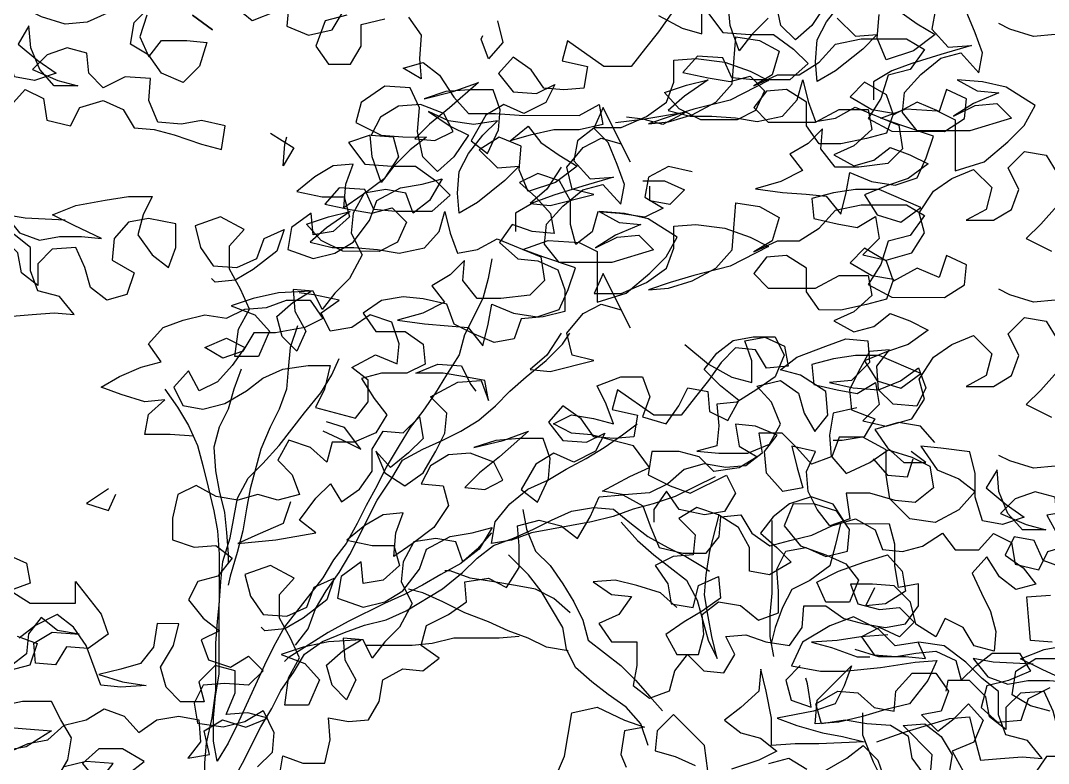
# Model space of a CAD drawing. Header units: inches. Extents: x 350994 to 353538, y 1581369 to 1583842.
# Drawn here: x 351256.581 to 351257.503, y 1583032.403 to 1583033.069 of the extents above; entities that cross this region are included whole.
import ezdxf

# ---------------------------------------------------------------- set-up
doc = ezdxf.new("R2010")
doc.units = ezdxf.units.IN
doc.header["$MEASUREMENT"] = 0
doc.linetypes.add('1', pattern=[0])
doc.layers.add('TREE', color=81, linetype='1')

# ---------------------------------------------------------------- blocks, each defined once
blk = doc.blocks.new('TREE_4')
at = {"color": 94}
for points in [[(316.2, 8564.4), (281.5, 8561.5), (243.9, 8573.1), (226.6, 8581.8)], [(-315.4, 8594.5), (-277.8, 8574.3), (-246, 8565.6), (-246, 8600.3)], [(-295.1, 8597.4), (-315.4, 8568.5), (-335.7, 8542.5), (-358.8, 8513.6), (-402.2, 8513.7), (-460, 8554.2), (-468.7, 8522.4), (-428.2, 8513.7), (-434, 8479), (-465.8, 8476.1), (-497.6, 8479), (-517.8, 8508), (-546.7, 8528.2), (-569.9, 8502.2), (-546.8, 8473.3), (-509.2, 8470.4), (-480.3, 8484.8), (-494.8, 8455.9), (-529.5, 8438.6), (-561.3, 8453.1), (-590.2, 8435.8), (-613.4, 8395.3), (-587.4, 8375), (-570, 8412.6), (-567.1, 8444.4), (-578.6, 8476.2), (-616.2, 8476.3), (-653.8, 8473.4), (-688.5, 8461.9), (-642.2, 8473.4), (-601.7, 8487.8), (-648, 8447.4), (-679.8, 8421.4), (-703, 8398.3), (-671.2, 8395.4), (-642.3, 8409.8), (-656.7, 8438.7), (-694.3, 8453.2), (-729, 8450.3), (-757.9, 8433), (-772.4, 8404.1), (-737.7, 8401.2), (-729, 8369.4), (-752.2, 8334.7), (-786.9, 8308.7), (-815.9, 8288.5), (-812.9, 8326.1), (-801.3, 8357.9), (-833.1, 8355), (-862.1, 8337.7), (-891, 8314.6), (-850.5, 8305.9), (-815.8, 8305.9), (-807.2, 8274.1), (-833.2, 8250.9), (-865, 8245.2), (-867.9, 8279.9), (-899.7, 8256.8), (-905.5, 8222.1), (-865.1, 8207.6), (-830.4, 8216.2), (-801.4, 8233.6), (-775.4, 8268.2), (-763.8, 8300), (-726.2, 8320.2), (-691.5, 8326), (-659.7, 8334.6), (-680, 8300), (-706, 8279.7), (-717.5, 8311.6), (-749.3, 8317.4), (-784, 8311.6), (-801.4, 8279.8), (-804.3, 8248), (-787, 8213.3), (-807.3, 8175.7), (-830.4, 8152.6), (-850.7, 8126.6), (-865.1, 8155.6), (-896.9, 8158.5), (-894.1, 8123.8), (-876.8, 8092), (-891.2, 8060.2), (-914.3, 8083.3), (-923, 8115.1), (-896.9, 8138.2), (-868, 8155.6), (-920.1, 8152.7), (-960.6, 8144.1), (-995.3, 8132.5), (-957.7, 8118.1), (-934.6, 8092), (-952, 8051.6), (-989.5, 8051.6), (-983.7, 8095), (-966.3, 8126.7), (-980.8, 8158.6), (-998.1, 8190.4), (-998.1, 8228), (-974.9, 8254), (-1012.5, 8274.2), (-1053, 8259.8), (-1044.3, 8225.1), (-1024.1, 8196.2), (-986.5, 8193.3), (-954.7, 8207.7), (-943.1, 8239.5), (-911.3, 8253.9), (-922.9, 8219.2), (-960.5, 8190.3), (-989.4, 8173), (-1021.2, 8170.2), (-1027, 8175.9)], [(-470, 8353), (-493.2, 8318.3), (-519.3, 8295.2), (-487.5, 8292.3), (-418, 8309.5), (-452.7, 8318.2), (-461.4, 8352.9), (-435.3, 8384.7), (-406.4, 8399.2), (-374.6, 8390.5), (-360.2, 8361.5), (-403.5, 8448.3), (-417.9, 8416.5), (-374.6, 8416.5), (-334.1, 8433.8), (-302.3, 8456.9), (-290.7, 8488.7), (-290.6, 8523.4), (-255.9, 8526.2), (-209.7, 8520.4), (-169.2, 8505.9), (-140.3, 8491.4), (-201.1, 8459.7), (-258.9, 8445.3), (-296.5, 8433.8), (-331.2, 8422.2), (-299.4, 8425.1), (-261.8, 8436.6), (-224.2, 8456.8), (-198.1, 8485.7), (-195.2, 8520.4), (-192.3, 8560.9), (-154.7, 8555.1), (-122.9, 8537.7), (-134.5, 8500.1), (-163.5, 8482.8), (-125.8, 8500.1), (-91.2, 8500.1), (-59.3, 8520.3), (-33.3, 8549.2), (7.2, 8557.8), (79.5, 8557.7), (108.4, 8540.4), (85.2, 8508.6), (50.5, 8499.9), (38.9, 8462.4), (18.7, 8430.6), (56.2, 8410.3), (140.1, 8410.2), (171.9, 8430.4), (174.8, 8462.2), (143, 8476.7), (131.4, 8442), (96.7, 8456.5), (59.1, 8436.3), (47.6, 8468.1), (12.9, 8488.4), (-10.2, 8465.3), (24.4, 8445), (59.1, 8439.2), (47.5, 8407.4), (15.7, 8398.8), (-24.8, 8390.1), (-59.4, 8390.2), (-79.7, 8419.1), (-79.6, 8456.7), (-111.4, 8477), (-143.2, 8474.1), (-163.5, 8448.1), (-140.4, 8424.9), (-65.2, 8424.9), (-27.6, 8445.1), (18.7, 8445), (24.4, 8413.2), (-4.5, 8387.2), (-36.3, 8372.8), (-4.5, 8355.4), (27.3, 8364.1), (53.3, 8384.3), (85.1, 8372.7), (114, 8358.2), (82.2, 8335.1), (47.5, 8323.6), (12.8, 8309.1), (33, 8277.3), (70.5, 8265.7), (102.4, 8288.8), (35.9, 8317.8), (-1.7, 8317.8), (-36.4, 8312.1), (-71.1, 8303.4), (-68.2, 8271.6), (-30.7, 8262.9), (1.1, 8257.1), (30.1, 8274.4), (35.8, 8239.7), (9.8, 8213.7), (47.4, 8205), (87.8, 8216.6), (108.1, 8248.3), (99.5, 8280.2), (122.6, 8314.8), (151.6, 8335), (186.3, 8349.5), (215.2, 8320.5), (206.5, 8285.8), (174.6, 8268.5), (218, 8268.5), (246.9, 8285.8), (258.5, 8317.6), (241.2, 8352.3), (267.3, 8378.3), (301.9, 8372.5), (319.3, 8343.6)], [(319.2, 8291.5), (293.2, 8262.6), (270, 8239.5), (310.5, 8219.2)], [(316.2, 8141.2), (281.5, 8138.3), (243.9, 8149.9), (226.6, 8158.6)], [(-261.6, 8345.6), (-299.2, 8354.3), (-331, 8337), (-336.9, 8305.2), (-308, 8287.8), (-336.9, 8273.4), (-377.4, 8279.2), (-412, 8282.1), (-420.7, 8250.3), (-446.8, 8230.1), (-455.4, 8261.9), (-455.4, 8299.5), (-472.7, 8331.3), (-507.4, 8342.9), (-536.3, 8328.5), (-510.3, 8305.3), (-487.2, 8279.3), (-481.5, 8247.5), (-516.2, 8250.4), (-548, 8262), (-568.2, 8233.1), (-539.3, 8207.1), (-507.5, 8204.1), (-475.7, 8189.7), (-464.2, 8157.8), (-464.2, 8123.2), (-498.9, 8114.5), (-533.6, 8111.7), (-545.2, 8079.9), (-577, 8074.1), (-611.7, 8088.6), (-640.6, 8103.1), (-652.2, 8134.9), (-689.7, 8143.6), (-721.5, 8146.5), (-756.2, 8140.8), (-785.2, 8120.6), (-765, 8091.6), (-718.7, 8091.6), (-689.8, 8071.3), (-686.9, 8039.5), (-715.9, 8025.1), (-756.3, 8025.1), (-788.2, 8016.5), (-767.9, 7984.6), (-747.7, 7958.6), (-765.1, 7929.7), (-799.8, 7915.3), (-834.5, 7915.3), (-843.2, 7883.5), (-869.2, 7906.7), (-903.9, 7918.3), (-921.3, 7886.5), (-898.2, 7863.3), (-886.6, 7831.5), (-921.3, 7822.9), (-953.1, 7831.6), (-984.9, 7822.9), (-1019.6, 7828.7), (-1051.4, 7846.1), (-1080.3, 7831.7), (-1089.1, 7794.1), (-1089.1, 7759.4), (-1054.4, 7747.8), (-1019.7, 7750.7), (-993.7, 7730.4), (-1016.9, 7701.5), (-1048.7, 7692.9), (-1063.2, 7664), (-1040, 7635), (-1014, 7614.8), (-1043, 7600.4), (-1031.4, 7568.5), (-996.8, 7556.9), (-967.8, 7574.3), (-944.7, 7551.1), (-967.9, 7528), (-1005.4, 7530.9), (-1040.1, 7528.1), (-1054.6, 7499.2), (-1048.9, 7467.4), (-1008.4, 7461.5), (-973.7, 7470.2), (-944.8, 7487.5), (-927.5, 7452.8), (-930.4, 7421), (-953.5, 7397.9)], [(-918.8, 7383.4), (-913, 7415.2), (-881.2, 7403.6), (-846.5, 7403.6), (-837.8, 7441.1), (-840.7, 7475.8), (-808.9, 7470), (-777.1, 7472.9), (-759.7, 7501.8), (-753.9, 7536.5), (-722.1, 7553.8), (-690.3, 7550.9), (-664.2, 7571.1), (-693.1, 7591.4), (-684.4, 7623.2), (-649.7, 7640.5), (-620.8, 7660.7), (-623.6, 7692.5), (-586.1, 7698.2), (-557.2, 7683.8), (-536.9, 7715.5), (-536.9, 7750.2), (-539.7, 7782), (-505, 7790.7), (-470.3, 7782), (-444.3, 7761.7), (-424.1, 7796.4), (-409.6, 7828.2), (-372, 7831), (-340.2, 7813.7), (-328.7, 7781.9), (-314.2, 7747.1), (-276.7, 7738.4), (-239.1, 7738.4), (-218.8, 7764.4), (-215.9, 7796.2), (-184.1, 7799.1), (-166.8, 7770.1), (-137.9, 7749.9), (-106, 7758.5), (-71.3, 7767.2), (-39.5, 7781.6), (-1.9, 7793.1), (29.9, 7775.7), (41.4, 7743.9), (73.2, 7741), (105, 7749.7), (136.8, 7769.9), (157, 7743.8), (194.6, 7743.8), (217.8, 7769.8), (246.7, 7755.3), (252.4, 7720.6), (290, 7711.9), (304.5, 7740.8), (342.1, 7752.3), (373.9, 7737.8), (391.2, 7708.9), (423, 7706), (454.8, 7697.3), (498.2, 7682.8), (530, 7674.1), (535.8, 7711.7), (498.2, 7720.4), (466.4, 7714.6), (428.8, 7717.6), (414.4, 7752.3), (417.3, 7787), (376.8, 7789.9), (342.1, 7772.6), (319, 7795.7), (316.1, 7827.5), (284.4, 7836.2), (252.5, 7824.7), (229.4, 7801.6), (269.8, 7784.2), (301.6, 7775.5), (264.1, 7775.5), (240.9, 7801.6), (226.5, 7836.3), (223.7, 7871), (206.3, 7842.1), (238.1, 7816), (267, 7795.8), (232.3, 7784.2), (200.5, 7790), (188.9, 7827.6), (189, 7865.2), (180.3, 7899.9), (134.1, 7905.8), (102.3, 7908.7), (128.3, 7871.1), (162.9, 7856.6), (188.9, 7836.3), (162.9, 7807.4), (125.3, 7787.2), (84.8, 7793), (53, 7824.9), (47.3, 7862.5), (47.3, 7902.9), (9.8, 7923.2), (-27.8, 7923.3), (-39.4, 7891.5), (-16.3, 7865.4), (21.3, 7882.7), (50.2, 7902.9), (87.8, 7891.3), (116.7, 7876.9), (122.4, 7842.2), (93.5, 7819.1), (61.7, 7822), (21.2, 7833.6), (-16.3, 7833.6), (-10.6, 7793.1), (-42.4, 7781.6), (-62.6, 7807.6), (-77.1, 7836.6), (-79.9, 7868.4), (-65.4, 7900.2), (-103, 7908.9), (-94.4, 7874.2), (-85.7, 7842.3), (-117.5, 7836.6), (-143.5, 7865.5), (-146.4, 7900.2), (-126.1, 7926.2), (-160.8, 7940.7), (-192.6, 7943.6), (-186.9, 7908.9), (-158, 7891.6), (-186.9, 7874.2), (-227.4, 7868.5), (-250.5, 7891.7), (-282.3, 7900.4), (-325.7, 7900.4), (-331.5, 7862.8), (-296.8, 7845.4), (-265, 7833.8), (-207.1, 7862.7), (-192.7, 7833.8), (-210.1, 7804.9), (-241.9, 7799.1), (-282.4, 7807.8), (-302.6, 7836.8), (-322.8, 7807.9), (-322.9, 7787.6)], [(-470, 8088.5), (-493.2, 8053.8), (-519.3, 8030.7), (-487.5, 8027.8), (-418, 8045), (-452.7, 8053.8), (-461.4, 8088.5), (-435.3, 8120.2), (-406.4, 8134.7), (-374.6, 8126), (-360.2, 8097), (-403.5, 8183.8), (-417.9, 8152), (-374.6, 8152), (-334.1, 8169.3), (-302.3, 8192.4), (-290.7, 8224.2), (-290.6, 8258.9), (-255.9, 8261.7), (-209.7, 8255.9), (-169.2, 8241.4), (-140.3, 8226.9), (-201.1, 8195.2), (-258.9, 8180.8), (-296.5, 8169.3), (-331.2, 8157.7), (-299.4, 8160.6), (-261.8, 8172.1), (-224.2, 8192.3), (-198.1, 8221.2), (-195.2, 8255.9), (-192.3, 8296.4), (-154.7, 8290.6), (-122.9, 8273.2), (-134.5, 8235.6), (-163.5, 8218.3), (-125.8, 8235.6), (-91.2, 8235.6), (-59.3, 8255.8), (-33.3, 8284.7), (7.2, 8293.3), (79.5, 8293.2), (108.4, 8275.9), (85.2, 8244.1), (50.5, 8235.4), (38.9, 8197.9), (18.7, 8166.1), (56.2, 8145.8), (140.1, 8145.7), (171.9, 8165.9), (174.8, 8197.7), (143, 8212.2), (131.4, 8177.5), (96.7, 8192), (59.1, 8171.8), (47.6, 8203.6), (12.9, 8223.9), (-10.2, 8200.8), (24.4, 8180.5), (59.1, 8174.7), (47.5, 8142.9), (15.7, 8134.3), (-24.8, 8125.6), (-59.4, 8125.7), (-79.7, 8154.6), (-79.6, 8192.2), (-111.4, 8212.5), (-143.2, 8209.6), (-163.5, 8183.6), (-140.4, 8160.4), (-65.2, 8160.4), (-27.6, 8180.6), (18.7, 8180.5), (24.4, 8148.7), (-4.5, 8122.7), (-36.3, 8108.3), (-4.5, 8090.9), (27.3, 8099.6), (53.3, 8119.8), (85.1, 8108.2), (114, 8093.7), (82.2, 8070.6), (47.5, 8059.1), (12.8, 8044.7), (33, 8012.8), (70.5, 8001.2), (102.4, 8024.3), (35.9, 8053.3), (-1.7, 8053.3), (-36.4, 8047.6), (-71.1, 8038.9), (-68.2, 8007.1), (-30.7, 7998.4), (1.1, 7992.6), (30.1, 8009.9), (35.8, 7975.2), (9.8, 7949.2), (47.4, 7940.5), (87.8, 7952.1), (108.1, 7983.8), (99.5, 8015.7), (122.6, 8050.3), (151.6, 8070.5), (186.3, 8085), (215.2, 8056), (206.5, 8021.3), (174.6, 8004), (218, 8004), (246.9, 8021.3), (258.5, 8053.1), (241.2, 8087.8), (267.3, 8113.8), (301.9, 8108), (319.3, 8079.1)], [(616.9, 7893.7), (579.3, 7879.3), (550.4, 7902.5)], [(483.9, 7888.1), (515.7, 7864.9), (483.9, 7888.1)], [(411.6, 7888.2), (400, 7853.5), (414.4, 7821.7), (434.7, 7847.7), (475.2, 7847.6), (507, 7844.7), (495.4, 7807.1), (469.3, 7781.1), (434.7, 7795.6), (414.4, 7824.5), (385.6, 7841.9), (391.4, 7876.6), (426.1, 7911.3)], [(319.2, 8027), (293.2, 7998.1), (270, 7975), (310.5, 7954.7)], [(348, 7891.1), (316.2, 7876.7), (281.5, 7873.8), (243.9, 7885.4), (226.6, 7894.1)], [(1608.7, 7894.8), (1637.6, 7874.5), (1666.5, 7857.2), (1631.8, 7831.2), (1588.4, 7816.8), (1574, 7851.5), (1576.9, 7889.1)], [(1510.4, 7883.3), (1539.3, 7854.4), (1574, 7857.3), (1550.9, 7834.1), (1507.5, 7799.5), (1478.5, 7782.2), (1475.7, 7814), (1478.6, 7848.7), (1493.1, 7877.6), (1516.2, 7906.5)], [(1493.1, 7906.5), (1469.9, 7871.8), (1443.9, 7848.7), (1420.8, 7871.8), (1412.2, 7912.3)], [(1400.6, 7883.4), (1374.5, 7857.4), (1354.3, 7831.4), (1339.8, 7871.9), (1337, 7906.6)], [(1302.3, 7895.1), (1328.3, 7860.4), (1371.6, 7857.4), (1409.2, 7857.4), (1441, 7834.2), (1464.1, 7811.1), (1435.2, 7785.1), (1377.3, 7785.1), (1342.6, 7788.1), (1328.2, 7819.9), (1287.7, 7822.8), (1264.6, 7796.8), (1305.1, 7788.1), (1339.8, 7782.3), (1371.6, 7790.9), (1394.7, 7767.8), (1380.2, 7736), (1351.3, 7721.6), (1293.4, 7721.6), (1258.8, 7739), (1235.6, 7765), (1270.4, 7776.6), (1305.1, 7785.2), (1267.4, 7759.2), (1241.4, 7736.1), (1276.1, 7727.4), (1310.8, 7727.4), (1348.4, 7724.5), (1383.1, 7718.6), (1423.5, 7727.3), (1446.7, 7753.3), (1455.4, 7785.1), (1464, 7750.4), (1475.6, 7718.6), (1507.4, 7724.3), (1539.2, 7741.6), (1608.6, 7712.7), (1614.3, 7675.1), (1591.2, 7652), (1544.9, 7646.2), (1507.3, 7646.2), (1484.2, 7675.2), (1487.1, 7707), (1464, 7683.9), (1435.1, 7666.6), (1455.3, 7640.5), (1420.6, 7623.2), (1380.1, 7611.7), (1423.4, 7605.8), (1461, 7602.9), (1492.8, 7600), (1515.9, 7571.1), (1524.6, 7605.8), (1530.4, 7637.6), (1565.1, 7623.1), (1602.7, 7617.2), (1637.4, 7628.8), (1651.9, 7660.6), (1663.5, 7695.3), (1611.5, 7712.7), (1579.7, 7724.2), (1620.2, 7738.7), (1669.3, 7735.7), (1698.2, 7721.2), (1698.1, 7640.3), (1744.4, 7654.7), (1782, 7686.5), (1808.1, 7712.5), (1825.5, 7744.3), (1779.2, 7773.2), (1741.6, 7781.9), (1701.2, 7784.9), (1733, 7767.5), (1767.6, 7764.6), (1727.2, 7747.2), (1695.3, 7727), (1730, 7744.3), (1764.7, 7747.2), (1787.8, 7724.1), (1721.3, 7703.9), (1637.5, 7704), (1614.4, 7732.9), (1617.3, 7764.7), (1643.3, 7793.6), (1675.2, 7819.6), (1707, 7828.2), (1735.9, 7796.4), (1741.7, 7828.2), (1730.1, 7860), (1715.7, 7894.7)], [(1666.6, 7897.6), (1660.8, 7865.8), (1686.8, 7836.9), (1724.3, 7839.8), (1675.2, 7825.4), (1628.9, 7810.9), (1597.1, 7799.4), (1568.2, 7782.1), (1568.1, 7753.2)], [(-273.5, 8070.9), (-235.9, 8039.1), (-198.3, 8018.8), (-166.5, 8010.1), (-166.5, 8044.8), (-178, 8076.6), (-146.2, 8082.4), (-114.4, 8067.9), (-108.7, 8036.1), (-143.4, 8033.2), (-160.7, 8062.2), (-192.5, 8065.1), (-215.7, 8042), (-235.9, 8013.1), (-256.2, 7987.1), (-279.3, 7958.2), (-322.7, 7958.2), (-380.5, 7998.7), (-389.2, 7967), (-348.7, 7958.2), (-354.5, 7923.6), (-386.4, 7920.7), (-418.2, 7923.6), (-438.4, 7952.5), (-467.3, 7972.8), (-490.4, 7946.8), (-467.3, 7917.9), (-429.7, 7914.9), (-400.8, 7929.4), (-415.3, 7900.5), (-450, 7883.2), (-481.8, 7897.6), (-510.7, 7880.3), (-533.9, 7839.9), (-507.9, 7819.6), (-490.5, 7857.2), (-487.6, 7889), (-499.1, 7920.8), (-536.7, 7920.8), (-574.3, 7918), (-609, 7906.4), (-562.7, 7918), (-522.2, 7932.4), (-568.5, 7891.9), (-600.4, 7866), (-623.5, 7842.8), (-591.7, 7839.9), (-562.8, 7854.4), (-577.2, 7883.3), (-614.8, 7897.8), (-649.5, 7894.9), (-678.4, 7877.6), (-692.9, 7848.7), (-658.2, 7845.8), (-649.6, 7814), (-672.7, 7779.3), (-707.4, 7753.3), (-736.4, 7733.1), (-733.4, 7770.7), (-721.9, 7802.5), (-753.7, 7799.6), (-782.6, 7782.3), (-811.5, 7759.2), (-771.1, 7750.5), (-736.4, 7750.4), (-727.7, 7718.6), (-753.8, 7695.5), (-785.6, 7689.8), (-788.4, 7724.4), (-820.3, 7701.3), (-826.1, 7666.7), (-785.6, 7652.2), (-750.9, 7660.8), (-722, 7678.1), (-695.9, 7712.8), (-684.3, 7744.6), (-646.7, 7764.8), (-612, 7770.5), (-580.2, 7779.2), (-600.5, 7744.5), (-626.5, 7724.3), (-638, 7756.1), (-669.8, 7761.9), (-704.5, 7756.2), (-721.9, 7724.4), (-724.8, 7692.6), (-707.5, 7657.9), (-727.8, 7620.3), (-751, 7597.2), (-771.2, 7571.2), (-785.6, 7600.1), (-817.4, 7603), (-814.6, 7568.3), (-797.3, 7536.5), (-811.8, 7504.7), (-834.9, 7527.9), (-843.5, 7559.7), (-817.5, 7582.8), (-788.5, 7600.1), (-840.6, 7597.3), (-881.1, 7588.6), (-915.8, 7577.1), (-878.2, 7562.6), (-855.1, 7536.6), (-872.5, 7496.1), (-910.1, 7496.1), (-904.2, 7539.5), (-886.9, 7571.3), (-901.3, 7603.1), (-918.6, 7634.9), (-918.6, 7672.5), (-895.4, 7698.5), (-933, 7718.8), (-973.5, 7704.4), (-964.8, 7669.7), (-944.6, 7640.7), (-907, 7637.8), (-875.2, 7652.2), (-863.6, 7684), (-831.8, 7698.5), (-843.4, 7663.8), (-881, 7634.9), (-910, 7617.6), (-941.8, 7614.7), (-947.5, 7620.5)], [(-901.1, 7820), (-912.7, 7785.3), (-953.2, 7768), (-985, 7753.5), (-924.3, 7759.3), (-860.7, 7770.8), (-886.7, 7791), (-860.6, 7825.7), (-837.5, 7848.8), (-820.1, 7819.9), (-791.2, 7840.1), (-770.9, 7869), (-770.9, 7903.7), (-753.5, 7932.6), (-721.7, 7929.7), (-695.7, 7955.7), (-689.9, 7921), (-713.1, 7897.9), (-742, 7874.8), (-765.1, 7900.8), (-750.7, 7866.1), (-718.9, 7845.8), (-690, 7866), (-669.7, 7900.7), (-655.2, 7929.6), (-652.3, 7961.4), (-678.3, 7987.5), (-634.9, 8010.5), (-597.3, 8013.4), (-585.8, 7981.6), (-591.6, 8013.4), (-623.4, 8019.2), (-658, 8025), (-701.4, 8025.1), (-666.7, 8039.5), (-629.1, 8036.6), (-614.7, 8007.6), (-606, 7996.1)], [(637.2, 7905.3), (634.2, 7870.6), (668.9, 7856.1), (706.5, 7864.8), (723.9, 7893.7)], [(729.7, 7887.9), (695, 7879.2), (680.5, 7838.8), (700.7, 7809.8), (735.4, 7809.8), (752.7, 7838.7), (752.8, 7873.4), (790.4, 7882)], [(828, 7884.9), (848.2, 7856), (845.2, 7818.4), (848.1, 7786.6), (819.2, 7803.9), (851, 7812.6), (877, 7792.3), (900.1, 7757.6), (923.2, 7731.6), (966.6, 7731.5), (1004.2, 7728.6), (1099.6, 7728.5), (1131.4, 7745.8), (1137.2, 7714), (1099.6, 7705.4), (1059.1, 7705.4), (1021.5, 7696.8), (989.7, 7688.1), (1018.6, 7711.2), (1038.8, 7685.2), (1067.7, 7664.9), (1096.6, 7647.5), (1061.9, 7621.6), (1018.5, 7607.1), (1004.1, 7641.9), (1007, 7679.4), (972.3, 7693.9), (940.5, 7673.7), (969.4, 7644.8), (1004.1, 7647.6), (981, 7624.5), (937.6, 7589.9), (908.6, 7572.5), (905.8, 7604.4), (908.7, 7639), (923.2, 7667.9), (946.3, 7696.8), (969.5, 7719.9), (931.9, 7714.2), (891.4, 7720), (859.6, 7734.5), (894.3, 7711.3), (923.2, 7696.9), (900, 7662.2), (874, 7639.1), (850.9, 7662.2), (842.2, 7702.7), (845.2, 7740.3), (830.7, 7772.1), (790.3, 7775), (752.7, 7749.1), (744, 7717.3), (784.4, 7697), (819.1, 7694.1), (856.7, 7694), (830.7, 7673.8), (804.6, 7647.8), (784.3, 7621.8), (769.9, 7662.3), (767.1, 7697), (732.4, 7685.5), (758.4, 7650.8), (801.7, 7647.8), (839.3, 7647.8), (871.1, 7624.6), (894.2, 7601.5), (865.3, 7575.5), (807.4, 7575.5), (772.7, 7578.5), (758.3, 7610.3), (717.8, 7613.2), (694.7, 7587.2), (735.2, 7578.5), (769.8, 7572.7), (801.7, 7581.3), (824.8, 7558.2), (810.3, 7526.4), (781.4, 7511.9), (723.5, 7512), (688.9, 7529.4), (665.7, 7555.4), (700.5, 7567), (735.2, 7575.6), (697.5, 7549.6), (671.5, 7526.5), (706.2, 7517.8), (740.9, 7517.8), (778.5, 7514.8), (813.2, 7509), (853.6, 7517.7), (876.8, 7543.7), (885.5, 7575.5), (894.1, 7540.8), (905.7, 7508.9), (937.5, 7514.7), (969.3, 7532), (1038.7, 7503), (1044.4, 7465.4), (1021.3, 7442.3), (975, 7436.6), (937.4, 7436.6), (914.3, 7465.6), (917.2, 7497.4), (894.1, 7474.3), (865.2, 7456.9), (885.4, 7430.9), (850.7, 7413.6), (810.2, 7402.1), (853.5, 7396.2), (891.1, 7393.3), (922.9, 7390.4), (946, 7361.4), (954.7, 7396.1), (960.5, 7427.9), (995.2, 7413.4), (1032.8, 7407.6), (1067.5, 7419.2), (1082, 7451), (1093.6, 7485.6), (1041.6, 7503), (1009.8, 7514.6), (1050.3, 7529), (1099.4, 7526.1), (1128.3, 7511.6), (1128.2, 7430.7), (1174.5, 7445.1), (1212.1, 7476.9), (1238.2, 7502.9), (1255.6, 7534.6), (1209.3, 7563.6), (1171.7, 7572.3), (1131.3, 7575.2), (1163.1, 7557.9), (1197.7, 7554.9), (1157.3, 7537.6), (1125.4, 7517.4), (1160.1, 7534.7), (1194.8, 7537.6), (1217.9, 7514.4), (1151.4, 7494.3), (1067.6, 7494.3), (1044.5, 7523.3), (1047.4, 7555.1), (1073.4, 7584), (1105.3, 7610), (1137.1, 7618.6), (1166, 7586.8), (1171.8, 7618.6), (1160.2, 7650.4), (1145.8, 7685.1), (1122.7, 7708.2), (1096.7, 7688), (1090.9, 7656.2), (1116.9, 7627.3), (1154.4, 7630.1), (1105.3, 7615.7), (1059, 7601.3), (1027.2, 7589.8), (998.3, 7572.5), (998.2, 7543.6)], [(969.6, 7879), (978.3, 7844.3), (955.1, 7818.3), (943.6, 7850.1), (946.5, 7855.9)], [(-531, 7808.1), (-525.3, 7776.3), (-510.8, 7741.5), (-487.7, 7718.4), (-467.5, 7689.5), (-450.2, 7660.5), (-435.8, 7631.6), (-427.1, 7599.8), (-375.1, 7559.3), (-352, 7536.1), (-328.9, 7510.1), (-308.7, 7486.9)], [(-374.9, 7787.7), (-348.9, 7758.7), (-322.9, 7735.6), (-270.9, 7695.1), (-253.6, 7663.2), (-236.3, 7599.6), (-221.9, 7570.7), (-230.5, 7605.4), (-236.3, 7637.2), (-242, 7671.9), (-239.1, 7703.7), (-233.3, 7741.3), (-218.8, 7799.1)], [(-134.9, 7790.4), (-135, 7674.7), (-138, 7640), (-138, 7605.3), (-132.2, 7573.5)], [(-25.1, 7787.4), (-33.8, 7749.8), (-42.5, 7718), (-74.3, 7694.9), (-103.2, 7680.5), (-117.7, 7651.6), (-129.3, 7619.8), (-135.1, 7596.6)], [(-331.9, 7432), (-343.4, 7466.7), (-366.5, 7492.8), (-395.4, 7513), (-421.4, 7533.3), (-447.4, 7556.4), (-461.8, 7585.4), (-467.6, 7620.1), (-502.2, 7677.9), (-522.4, 7704), (-554.2, 7735.8)], [(1157.4, 7716.9), (1200.8, 7722.6), (1270.2, 7734.1), (1232.6, 7713.9), (1200.8, 7722.6), (1174.8, 7725.5)], [(-456, 7643.2), (-482, 7666.3), (-510.9, 7680.8), (-542.7, 7686.6), (-577.4, 7692.5), (-615, 7698.3), (-646.8, 7709.9), (-655.4, 7709.9)], [(608.1, 7700), (645.6, 7676.9), (628.2, 7648), (631.2, 7682.7), (634.1, 7694.2)], [(-458.9, 7582.5), (-493.6, 7588.3), (-522.5, 7602.8), (-554.3, 7614.4), (-586.1, 7628.9), (-623.7, 7643.3), (-658.4, 7660.7), (-690.2, 7675.2), (-713.3, 7681)], [(-1160, 7386), (-1133.9, 7406.3), (-1168.6, 7426.5), (-1206.2, 7426.6), (-1232.2, 7403.5), (-1206.2, 7371.6)], [(-1203.3, 7377.4), (-1183.1, 7403.4), (-1226.4, 7406.3), (-1261.1, 7397.7)], [(-1275.6, 7374.6), (-1255.4, 7409.3), (-1249.5, 7443.9), (-1266.9, 7472.9), (-1281.3, 7501.8), (-1327.6, 7501.8), (-1370.9, 7493.2)], [(-1359.4, 7461.4), (-1321.8, 7458.5), (-1281.3, 7455.5), (-1321.8, 7429.6), (-1353.6, 7423.8)], [(-1350.8, 7420.9), (-1318.9, 7435.3), (-1287.1, 7441.1), (-1261.1, 7464.2), (-1226.4, 7472.8), (-1197.5, 7490.2), (-1165.7, 7478.6), (-1142.6, 7452.5), (-1113.6, 7472.7), (-1078.9, 7478.5), (-1047.1, 7472.7), (-1044.3, 7438), (-1064.5, 7412), (-1029.8, 7417.7), (-1038.5, 7455.3), (-1009.5, 7472.6), (-972, 7461), (-937.3, 7475.5), (-969, 7484.2), (-1003.7, 7481.3), (-989.3, 7516), (-989.2, 7550.7), (-1021, 7559.4), (-1047.1, 7533.4), (-1038.4, 7501.6), (-1076, 7501.6), (-1099.1, 7524.8), (-1107.8, 7556.6), (-1087.5, 7591.3), (-1078.8, 7625.9), (-1113.5, 7626), (-1119.3, 7588.4), (-1139.6, 7562.4), (-1171.4, 7553.7), (-1206.1, 7545.1), (-1168.5, 7533.5), (-1130.9, 7527.7), (-1171.4, 7524.8), (-1203.2, 7527.8), (-1226.3, 7591.4), (-1246.5, 7620.3), (-1272.5, 7640.6), (-1307.2, 7623.3), (-1333.2, 7603)], [(-1336.1, 7605.9), (-1304.3, 7594.3), (-1315.9, 7559.7), (-1350.6, 7551)], [(32.4, 7437.5), (72.9, 7451.9), (148.1, 7474.9), (179.9, 7477.8), (188.6, 7440.2), (197.2, 7408.4), (229, 7411.3), (263.7, 7414.1), (295.5, 7411.2), (272.4, 7440.1), (237.7, 7448.8), (226.2, 7480.7), (226.2, 7518.2), (200.2, 7538.5), (174.2, 7564.5), (139.6, 7590.6), (99.1, 7596.4), (61.5, 7590.7), (35.5, 7616.7), (-5, 7637), (-42.6, 7622.6), (-86, 7596.6), (-103.3, 7559), (-57.1, 7550.3), (-19.5, 7550.3), (38.3, 7556), (93.3, 7564.6), (128, 7567.5), (113.5, 7535.7), (84.5, 7498.1), (46.9, 7489.5), (9.3, 7478), (-28.2, 7469.3), (-65.8, 7466.5), (-62.9, 7504), (-7.9, 7558.9), (-19.5, 7527.1), (-34, 7498.2), (-68.7, 7486.7), (-126.5, 7475.2), (-94.8, 7463.6), (-54.3, 7452), (-22.5, 7446.2), (12.2, 7437.5), (-60.1, 7434.7), (-97.7, 7434.7), (-135.3, 7431.8), (-135.2, 7475.2), (-143.9, 7518.6), (-152.5, 7553.3), (-155.4, 7518.6), (-184.4, 7492.6), (-210.4, 7472.4), (-184.4, 7452.1), (-152.6, 7443.4), (-126.6, 7423.1), (-155.5, 7408.7), (-198.9, 7394.3)], [(-236.5, 7391.4), (-242.2, 7431.9), (-291.3, 7481.1), (-317.4, 7455.1), (-320.3, 7423.3), (-288.5, 7414.6), (-256.7, 7400.1)], [(-482.3, 7374.3), (-464.9, 7414.8), (-453.3, 7484.2), (-412.8, 7492.8), (-369.4, 7472.5), (-337.6, 7460.9), (-369.4, 7455.2), (-375.2, 7417.6), (-366.6, 7397.3)], [(1200.7, 7624.3), (1235.4, 7624.3), (1267.2, 7609.8), (1244, 7586.7), (1212.2, 7592.5), (1212.3, 7615.6)], [(-537, 7605.7), (-568.8, 7602.8), (-641.1, 7602.9), (-675.8, 7594.2), (-707.6, 7591.4), (-779.9, 7591.4)], [(49.9, 7608), (6.6, 7605.2), (-31, 7599.4), (-71.5, 7596.6), (-39.7, 7587.9), (0.8, 7573.4), (21, 7573.4)], [(281.2, 7561.6), (217.6, 7564.5), (185.8, 7570.3), (208.9, 7541.4), (240.7, 7529.8), (272.5, 7535.5), (307.2, 7535.5), (339, 7532.6), (295.7, 7552.9), (261, 7570.2), (298.6, 7584.7), (344.8, 7593.3), (382.4, 7599.1), (420, 7599), (405.5, 7570.1), (396.8, 7538.3), (419.9, 7506.5), (445.9, 7486.2), (457.5, 7518), (457.6, 7555.6), (414.2, 7564.3), (382.4, 7558.6), (359.2, 7532.6), (356.3, 7497.9), (391, 7477.6), (379.4, 7442.9), (347.6, 7434.3), (321.6, 7454.5), (312.9, 7486.4), (298.5, 7518.2), (260.9, 7515.3), (237.8, 7492.2), (237.7, 7457.5), (211.7, 7477.8), (206, 7509.6), (180, 7535.6), (145.3, 7535.7), (142.4, 7518.3)], [(960.6, 7500.2), (954.8, 7468.4), (946.1, 7436.6), (917.1, 7378.8), (908.4, 7347), (888.2, 7315.2), (870.8, 7286.3), (850.5, 7257.4), (830.3, 7231.4), (812.9, 7202.5), (792.6, 7167.9), (778.1, 7139), (760.7, 7107.2), (746.3, 7078.3), (728.9, 7046.5), (708.6, 7020.5), (691.3, 6991.6), (630.5, 6913.6), (613.1, 6881.8), (598.6, 6852.9), (555.1, 6757.5), (540.7, 6728.6), (523.3, 6699.7), (517.5, 6731.5), (517.6, 6769.1), (520.5, 6803.8), (526.3, 6838.5), (526.4, 6948.4), (529.3, 6986), (532.3, 7017.8), (543.9, 7055.3), (555.5, 7118.9), (572.9, 7150.7), (596, 7173.8), (622.1, 7202.7), (662.6, 7254.7), (688.6, 7286.5), (706, 7315.4), (717.6, 7341.4)], [(9.4, 7483.7), (9.3, 7449), (26.6, 7405.7), (43.9, 7370.9), (41, 7336.3), (32.3, 7304.5), (23.6, 7269.8), (12, 7235.1), (3.3, 7197.5), (0.4, 7165.7), (0.3, 7116.6)], [(486.2, 7217.3), (448.6, 7220.2), (408.1, 7220.3), (413.9, 7252.1), (440, 7275.2), (408.2, 7272.3), (370.6, 7283.9), (338.8, 7295.5), (367.7, 7312.8), (402.4, 7327.3), (434.2, 7335.9), (414, 7364.8), (437.2, 7390.8), (469, 7402.4), (503.7, 7411), (538.4, 7405.2), (567.3, 7419.6), (602, 7422.5), (633.8, 7434), (671.4, 7434), (691.6, 7405.1), (662.7, 7390.6), (616.4, 7382), (581.7, 7382), (564.4, 7353.1), (532.5, 7341.6), (503.7, 7359), (538.4, 7373.4), (567.3, 7358.9), (547, 7330), (523.8, 7304), (494.9, 7289.6), (477.6, 7321.4), (454.4, 7295.4), (468.9, 7266.5), (500.7, 7260.7), (535.4, 7269.3), (570.1, 7289.5), (596.1, 7309.7), (627.9, 7324.2), (668.4, 7329.9), (703.1, 7329.9), (694.4, 7292.3), (679.9, 7263.4), (743.5, 7246), (763.8, 7272), (763.8, 7306.7), (737.8, 7326.9), (775.4, 7347.1), (810.1, 7332.7), (813, 7364.5), (801.5, 7399.2), (766.8, 7410.8), (737.9, 7390.6), (703.2, 7384.8), (688.7, 7413.7), (717.7, 7433.9), (677.2, 7442.7), (654.1, 7445.6)], [(651.1, 7393.5), (639.5, 7358.8), (636.6, 7324.1), (633.7, 7292.3), (622.1, 7260.5), (607.6, 7231.7), (593.1, 7197), (575.7, 7133.4), (569.9, 7101.6), (564.1, 7066.9), (555.4, 7032.2), (543.8, 6994.6), (540.9, 6980.2)], [(647.8, 6884.7), (668, 6910.7), (679.6, 6942.5), (697, 6971.4), (717.3, 7000.2), (734.7, 7029.1), (778.1, 7115.8), (801.3, 7150.5), (818.6, 7179.4), (850.5, 7196.7), (882.3, 7211.2), (911.2, 7225.6), (940.1, 7242.9), (966.2, 7266), (989.3, 7289.1), (1015.4, 7312.2), (1047.2, 7338.2), (1073.2, 7364.2), (1084.8, 7381.6)], [(1541.5, 7262.6), (1503.9, 7254), (1498.1, 7219.3), (1501, 7184.6), (1469.2, 7173), (1446.1, 7199.1), (1423, 7222.2), (1385.4, 7222.3), (1391.1, 7190.5), (1365.1, 7170.2), (1333.3, 7167.4), (1298.6, 7173.2), (1266.8, 7164.5), (1240.7, 7141.4), (1211.8, 7127), (1171.3, 7124.2), (1136.6, 7130), (1180, 7153.1), (1211.8, 7167.5), (1185.9, 7202.2), (1151.2, 7210.9), (1119.4, 7219.6), (1087.6, 7222.5), (1058.7, 7237), (1087.6, 7251.4), (1122.3, 7245.6), (1154.1, 7236.9), (1142.5, 7268.7), (1128.1, 7297.7), (1165.7, 7312.1), (1200.4, 7312.1), (1211.9, 7280.2), (1200.4, 7248.5), (1237.9, 7236.9), (1258.2, 7265.8), (1272.7, 7294.6), (1304.5, 7288.8), (1307.3, 7257), (1336.2, 7242.5), (1353.6, 7274.3), (1324.7, 7297.5), (1298.7, 7323.5), (1319, 7349.5), (1345, 7369.8), (1376.8, 7375.5), (1411.5, 7375.5), (1426, 7346.6), (1411.5, 7311.9), (1382.5, 7291.7), (1350.7, 7271.4), (1318.9, 7268.6), (1321.8, 7233.9), (1318.9, 7202.1), (1287, 7193.4), (1321.7, 7190.5), (1368, 7190.5), (1402.7, 7204.9), (1420.1, 7236.7), (1405.7, 7271.4), (1382.6, 7297.4), (1420.1, 7306.1), (1449, 7285.8), (1457.7, 7254), (1475, 7225.1), (1495.3, 7251.1), (1492.4, 7288.7), (1452, 7314.7), (1420.2, 7323.4), (1446.2, 7343.6), (1492.5, 7360.9), (1524.3, 7372.5), (1559, 7369.6), (1561.8, 7334.9), (1532.9, 7306), (1498.2, 7303.1), (1535.8, 7294.4), (1576.3, 7291.5), (1611, 7305.9), (1639.9, 7326.1), (1651.4, 7294.3), (1637, 7265.4), (1599.4, 7268.3), (1576.3, 7291.5), (1573.4, 7329.1), (1593.7, 7355.1), (1561.9, 7352.2), (1544.5, 7320.4), (1530, 7291.5), (1532.9, 7259.7), (1570.4, 7245.2), (1553.1, 7216.3), (1518.4, 7210.6), (1503.9, 7210.6)], [(561.4, 7324.2), (549.9, 7292.4), (541.1, 7260.6), (526.7, 7231.7), (518, 7199.9), (520.8, 7162.3), (526.6, 7130.5), (535.2, 7095.8), (538.1, 7064), (540.9, 7029.3), (540.9, 7014.9)], [(440, 7292.5), (460.2, 7263.6), (477.5, 7234.7), (491.9, 7202.8), (500.6, 7171), (509.2, 7136.3), (517.9, 7098.7), (523.6, 7066.9), (526.5, 7029.3), (526.4, 6954.2), (523.5, 6922.4), (520.6, 6887.7), (520.5, 6812.5), (514.7, 6769.1), (506, 6728.7), (503, 6696.9), (503, 6662.2)], [(691.5, 7225.8), (723.3, 7211.3), (752.2, 7196.8), (726.2, 7231.5), (697.3, 7240.2)], [(1315.9, 7152.9), (1252.3, 7121.2), (1217.6, 7109.7), (1185.8, 7101), (1153.9, 7089.5), (1119.2, 7080.8), (1023.8, 7063.6), (992, 7052), (960.2, 7046.3), (966, 7081), (989.2, 7109.9), (1018.1, 7133), (1049.9, 7147.4), (1078.8, 7164.7), (1110.7, 7182), (1139.6, 7199.4), (1168.5, 7219.6), (1191.7, 7236.9)], [(1665.8, 7207.6), (1642.7, 7233.6), (1608, 7239.4), (1570.4, 7227.9), (1590.6, 7198.9), (1616.6, 7175.8), (1651.3, 7175.8), (1628.2, 7193.1)], [(1567.5, 7181.6), (1590.6, 7155.6), (1622.4, 7152.7), (1631.1, 7181.6)], [(350.2, 7133.6), (315.5, 7110.5), (350.2, 7098.9), (361.8, 7124.9)], [(1255, 6944.8), (1229, 6968), (1191.4, 6979.6), (1156.7, 6988.3), (1122, 6985.4), (1150.9, 6965.2), (1182.7, 6962.2), (1162.5, 6933.3), (1130.7, 6918.9), (1150.9, 6890), (1191.4, 6889.9), (1191.3, 6852.4), (1185.5, 6820.6), (1211.5, 6800.3), (1243.3, 6811.8), (1252, 6843.6), (1272.3, 6869.6), (1298.3, 6843.6), (1330.1, 6840.7), (1347.5, 6869.6), (1333, 6898.5), (1364.8, 6901.3), (1396.6, 6889.8), (1434.2, 6883.9), (1454.5, 6912.8), (1457.4, 6947.5), (1492.1, 6947.5), (1521, 6927.2), (1552.8, 6918.5), (1587.5, 6912.7), (1619.3, 6918.5), (1639.6, 6947.4), (1639.6, 6982.1), (1607.8, 6976.3), (1602, 7011), (1602.1, 7045.7), (1593.4, 7077.5), (1524, 7077.6), (1503.8, 7109.4), (1469.1, 7121), (1434.4, 7109.5), (1408.4, 7089.2), (1388.1, 7063.2), (1414.1, 7040.1), (1437.2, 7016.9), (1402.5, 6996.7), (1370.7, 7002.5), (1370.8, 7040.1), (1353.4, 7071.9), (1321.6, 7092.2), (1287, 7103.8), (1258, 7086.5), (1284, 7060.4), (1281.1, 7028.6), (1249.3, 7025.8), (1220.4, 7011.4), (1240.6, 6982.4), (1246.3, 6950.6), (1281, 6944.8), (1289.7, 6979.5), (1321.6, 6993.9), (1324.4, 6959.2), (1295.5, 6939), (1266.6, 6921.7), (1237.6, 6901.5), (1254.9, 6869.6), (1289.6, 6869.6), (1298.3, 6901.4), (1295.5, 6933.2), (1321.5, 6953.4), (1356.2, 6947.6), (1385.1, 6924.5), (1416.9, 6936), (1416.9, 6970.7), (1414.1, 7005.4), (1428.6, 7034.3), (1460.4, 7040), (1492.2, 7025.6), (1526.9, 7034.2), (1529.8, 7068.9), (1509.6, 7097.8), (1474.9, 7109.4), (1440.2, 7109.5), (1425.7, 7074.8), (1451.7, 7042.9), (1492.2, 7028.4), (1524, 7014), (1544.2, 6987.9), (1529.7, 6953.2), (1492.1, 6953.3), (1477.7, 6985.1), (1512.4, 7002.4), (1552.9, 7016.8), (1590.5, 7028.4), (1613.6, 7002.3), (1619.3, 6970.5), (1587.5, 6950.3), (1555.7, 6947.4), (1570.2, 6976.3)], [(546.4, 6665), (563.8, 6696.8), (592.7, 6754.6), (610.1, 6783.5), (624.6, 6812.4), (644.9, 6841.3), (662.2, 6870.2), (691.2, 6890.4), (725.9, 6904.8), (757.7, 6916.4), (792.4, 6925), (824.2, 6939.4), (882.1, 6974.1), (913.9, 7000.1), (937, 7023.2), (963.1, 7043.4), (994.9, 7054.9), (1026.7, 7069.4), (1055.6, 7083.8), (1087.5, 7098.2), (1122.2, 7104), (1154, 7101), (1182.9, 7077.9), (1208.9, 7057.6), (1240.6, 7040.2), (1269.5, 7025.8), (1298.4, 7008.4), (1307.1, 7002.6)], [(188.2, 7029.6), (220, 7015.2), (225.7, 6983.3), (193.9, 6971.8), (225.7, 6951.5), (298, 6951.5), (298, 6986.2), (338.5, 6934.1), (350, 6902.3), (318.2, 6879.2), (283.5, 6882.1), (266.1, 6853.2), (234.3, 6856.1), (231.4, 6887.9), (260.4, 6905.3), (303.7, 6902.3), (269, 6908.1), (243, 6928.4), (222.8, 6902.4), (219.9, 6870.6), (193.8, 6850.4)], [(1401.3, 6695.9), (1433.1, 6704.5), (1462, 6687.2)], [(1490.9, 6684.2), (1525.7, 6704.4), (1551.7, 6724.7), (1574.8, 6701.5), (1586.3, 6669.7)], [(1658.6, 6672.5), (1661.6, 6710.1), (1615.3, 6756.4), (1650, 6759.3), (1676, 6739), (1693.4, 6710.1), (1687.5, 6675.4)], [(1652.8, 6672.5), (1629.7, 6704.4), (1624, 6739.1), (1595.1, 6756.4), (1557.5, 6759.4), (1522.8, 6765.2), (1485.2, 6759.4), (1476.6, 6791.2), (1511.3, 6811.4), (1543.1, 6808.5), (1569.1, 6785.4), (1600.9, 6779.6), (1603.8, 6811.4), (1629.9, 6840.2), (1667.5, 6840.2), (1687.7, 6811.3), (1676.1, 6779.5), (1644.3, 6773.7), (1670.3, 6747.7), (1696.3, 6767.9), (1719.5, 6791), (1742.6, 6765), (1728.1, 6730.3), (1693.4, 6715.9), (1710.7, 6684)], [(1881.3, 6707), (1843.7, 6707), (1823.4, 6678.2), (1823.4, 6643.5), (1855.2, 6663.7)], [(1878.8, 7097.3), (1844.1, 7091.6), (1861.4, 7059.8)], [(1870, 7007.7), (1838.2, 7019.3), (1823.8, 7051.1), (1792, 7056.9), (1777.5, 7028), (1806.4, 7007.8), (1826.6, 6981.7), (1794.8, 6973.1), (1768.8, 6993.4), (1748.6, 7025.2), (1725.4, 6999.2), (1739.9, 6967.4), (1754.3, 6938.4), (1762.9, 6906.6), (1760, 6874.8), (1728.2, 6883.5), (1710.9, 6912.5), (1682, 6926.9), (1667.5, 6898), (1635.7, 6918.3), (1627.1, 6953), (1601.1, 6979.1), (1566.4, 6982), (1531.7, 6982), (1543.2, 6950.2), (1577.9, 6941.5), (1609.7, 6944.4), (1632.8, 6921.2), (1609.7, 6898.1), (1577.9, 6912.6), (1549, 6898.1), (1569.2, 6869.2), (1603.9, 6866.3), (1635.7, 6872), (1667.5, 6874.9), (1699.3, 6860.4), (1707.9, 6828.6), (1731.1, 6851.7), (1757.1, 6871.9), (1800.5, 6871.9), (1817.8, 6843), (1783.1, 6828.5), (1748.4, 6819.9), (1739.7, 6785.2), (1765.7, 6762.1), (1803.3, 6764.9), (1814.9, 6799.6), (1849.6, 6816.9)], [(1849.6, 6779.3), (1817.8, 6788), (1788.9, 6805.4), (1794.7, 6843), (1826.5, 6863.2), (1864.1, 6863.2)], [(1852.5, 6889.2), (1817.9, 6892.1), (1815, 6929.7), (1812.1, 6961.5), (1849.7, 6964.4)], [(960.2, 7063.6), (937.1, 7037.6), (911, 7014.5), (879.2, 6997.2), (850.3, 6979.9), (821.3, 6965.5), (789.5, 6951), (731.7, 6922.2), (699.8, 6904.8), (636.2, 6864.4), (630.4, 6858.7)], [(1538.3, 6878.1), (1575.9, 6866.5), (1619.2, 6866.4), (1651, 6863.5), (1639.5, 6889.5)], [(1451.5, 6852.1), (1428.4, 6829), (1437, 6797.2), (1468.8, 6785.6), (1463.1, 6823.2), (1460.2, 6831.9)]]:
    blk.add_lwpolyline(points, dxfattribs=at)

msp = doc.modelspace()

# ---------------------------------------------------------------- block references
at = {"layer": 'TREE', "lineweight": 5, "xscale": 0.0005632341344607994, "yscale": 0.0005632341490127146, "zscale": 0.0005632341444477617}
for p in [(351256.46274, 1583028.63115), (351257.33075, 1583028.23286)]:
    msp.add_blockref('TREE_4', p, dxfattribs=at)

doc.saveas('drawing.dxf')
